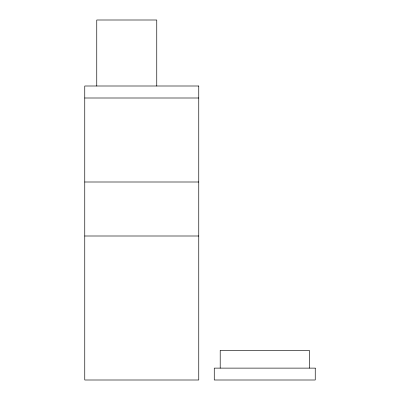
<?xml version="1.0" encoding="UTF-8"?>
<svg xmlns="http://www.w3.org/2000/svg" width="400" height="400" viewBox="0 0 400 400"><rect width="100%" height="100%" fill="white"/><g stroke="black" fill="none" stroke-linecap="round" stroke-linejoin="round"><path stroke-width="0.6" d="M84.755 98L198.755 98M84.755 182L198.755 182M84.755 236L198.755 236M309.305 368.12L309.305 350.3L220.205 350.3L220.205 368.12M156.755 86L156.755 20L96.755 20L96.755 86M198.755 86L84.755 86L84.755 380L198.755 380L198.755 86M315.245 368.12L214.265 368.12L214.265 380L315.245 380L315.245 368.12"/></g></svg>
